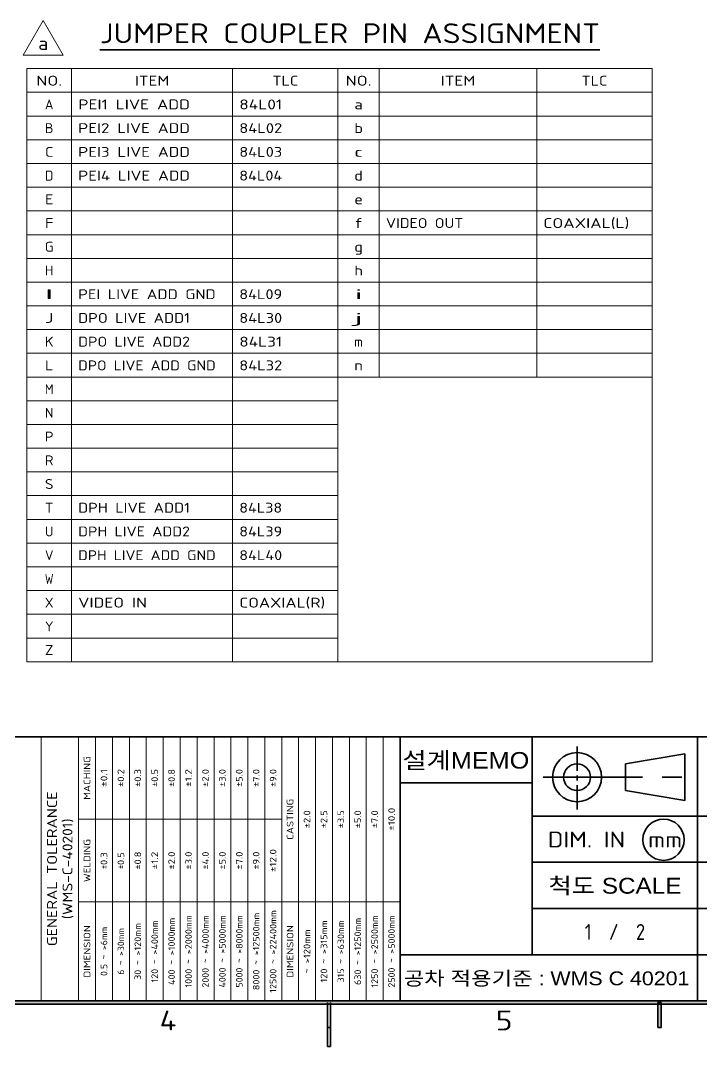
# Model space of a CAD drawing. Extents: x 23 to 417, y 3 to 294.
# Drawn here: x 173.3 to 276.4, y 3.3 to 158.7 of the extents above; entities that cross this region are included whole.
import ezdxf
from ezdxf.enums import TextEntityAlignment as Align

# ---------------------------------------------------------------- set-up
doc = ezdxf.new("R2010")
doc.units = 0
doc.linetypes.add('AXES', pattern=[24, 15, -3, 3, -3])
doc.layers.get('0').update_dxf_attribs({"lineweight": 13})
for name, color, linetype, lineweight in [('3', 7, 'Continuous', 13), ('4', 7, 'Continuous', 13), ('5', 7, 'Continuous', 13)]:
    doc.layers.add(name, color=color, linetype=linetype, lineweight=lineweight)
doc.styles.get("Standard").update_dxf_attribs({"font": 'isocp.shx'})
doc.styles.add('굴림', font='Gulim.ttf')

# ---------------------------------------------------------------- blocks, each defined once
blk = doc.blocks.new('BLOCK4331')
at = {"layer": '3', "color": 7, "lineweight": 13}
blk.add_text('5', height=3, dxfattribs=at).set_placement((245.22, 5.79), (247.76, 5.79), align=Align.FIT)
blk = doc.blocks.new('BLOCK4332')
at = {"layer": '3', "color": 7, "lineweight": 13}
blk.add_text('4', height=3, dxfattribs=at).set_placement((194.37, 5.79), (196.9, 5.79), align=Align.FIT)
blk = doc.blocks.new('BLOCK4348')
at = {"layer": '5', "color": 7, "lineweight": 13}
blk.add_text('DIM. IN  mm', height=2.4, dxfattribs=at).set_placement((253.1, 33.48), (273.44, 33.48), align=Align.FIT)
blk = doc.blocks.new('BLOCK4350')
at = {"layer": '5', "color": 7, "lineweight": 13}
blk.add_text('1  /  2', height=2.4, dxfattribs=at).set_placement((258.7, 19.48), (267.84, 19.48), align=Align.FIT)
blk = doc.blocks.new('BLOCK4405')
at = {"layer": '3', "color": 7, "lineweight": 5}
blk.add_solid([(29.76, 9.76), (30.24, 10.24), (410.24, 9.76), (409.76, 10.24)], dxfattribs=at)
blk = doc.blocks.new('BLOCK4418')
at = {"layer": '3', "color": 7, "lineweight": 5}
blk.add_solid([(269.76, 6.2), (270.24, 6.2), (269.76, 10), (270.24, 10)], dxfattribs=at)
blk = doc.blocks.new('BLOCK4501')
at = {"color": 7, "lineweight": 13}
for p, q in [((176.42, 10.24), (176.42, 50.24)), ((176.42, 50.24), (230.76, 50.24)), ((182.1, 10.24), (182.1, 50.24)), ((184.66, 10.24), (184.66, 50.24)), ((187.22, 10.24), (187.22, 50.24)), ((189.78, 10.24), (189.78, 50.24)), ((192.34, 10.24), (192.34, 50.24)), ((194.91, 10.24), (194.91, 50.24)), ((197.47, 10.24), (197.47, 50.24)), ((200.03, 10.24), (200.03, 50.24)), ((202.59, 10.24), (202.59, 50.24)), ((205.15, 10.24), (205.15, 50.24)), ((207.71, 10.24), (207.71, 50.24)), ((210.27, 10.24), (210.27, 50.24)), ((212.83, 10.24), (212.83, 50.24)), ((215.39, 10.24), (215.39, 50.24)), ((217.95, 10.24), (217.95, 50.24)), ((220.51, 10.24), (220.51, 50.24)), ((223.07, 10.24), (223.07, 50.24)), ((225.63, 10.24), (225.63, 50.24)), ((228.19, 10.24), (228.19, 50.24)), ((230.76, 10.24), (230.76, 50.24)), ((182.1, 37.74), (212.83, 37.74)), ((182.1, 25.24), (230.76, 25.24)), ((176.42, 10.24), (230.76, 10.24))]:
    blk.add_line(p, q, dxfattribs=at)
for s, height, p, p2 in [('MACHING', 1, (183.87, 40.69), (183.87, 47.29)), ('%%p0.1', 1, (186.43, 42.64), (186.43, 45.35)), ('%%p0.2', 1, (188.99, 42.64), (188.99, 45.35)), ('%%p0.3', 1, (191.55, 42.64), (191.55, 45.35)), ('%%p0.5', 1, (194.11, 42.64), (194.11, 45.35)), ('%%p0.8', 1, (196.67, 42.64), (196.67, 45.35)), ('%%p1.2', 1, (199.23, 42.64), (199.23, 45.35)), ('%%p2.0', 1, (201.79, 42.64), (201.79, 45.35)), ('%%p3.0', 1, (204.35, 42.64), (204.35, 45.35)), ('%%p5.0', 1, (206.91, 42.64), (206.91, 45.35)), ('%%p7.0', 1, (209.47, 42.64), (209.47, 45.35)), ('%%p9.0', 1, (212.03, 42.64), (212.03, 45.35)), ('GENERAL TOLERANCE', 1.5, (178.82, 18.54), (178.82, 41.95)), ('CASTING', 1, (214.6, 34.64), (214.6, 40.85)), ('%%p2.0', 1, (217.16, 36.39), (217.16, 39.1)), ('%%p2.5', 1, (219.72, 36.39), (219.72, 39.1)), ('%%p3.5', 1, (222.28, 36.39), (222.28, 39.1)), ('%%p5.0', 1, (224.84, 36.39), (224.84, 39.1)), ('%%p7.0', 1, (227.4, 36.39), (227.4, 39.1)), ('%%p10.0', 1, (229.96, 36), (229.96, 39.49)), ('(WMS-C-40201)', 1.5, (181.16, 22.62), (181.16, 37.87)), ('WELDING', 1, (183.87, 28.23), (183.87, 34.75)), ('0.3', 1, (186.43, 30.82), (186.43, 32.76)), ('0.5', 1, (188.99, 30.82), (188.99, 32.76)), ('%%p0.8', 1, (191.55, 30.14), (191.55, 32.85)), ('%%p1.2', 1, (194.11, 30.14), (194.11, 32.85)), ('%%p2.0', 1, (196.67, 30.14), (196.67, 32.85)), ('%%p3.0', 1, (199.23, 30.14), (199.23, 32.85)), ('%%p4.0', 1, (201.79, 30.14), (201.79, 32.85)), ('%%p5.0', 1, (204.35, 30.14), (204.35, 32.85)), ('%%p7.0', 1, (206.91, 30.14), (206.91, 32.85)), ('%%p9.0', 1, (209.47, 30.14), (209.47, 32.85)), ('%%p12.0', 1, (212.03, 29.75), (212.03, 33.24)), ('%%p', 1, (186.43, 30.22), (186.43, 30.82)), ('%%p', 1, (188.99, 30.22), (188.99, 30.82)), ('8000 ~ >12500mm', 1, (209.47, 11.88), (209.47, 23.61)), ('12500 ~ >22400mm', 1, (212.03, 11.49), (212.03, 23.99)), ('30 ~ >120mm', 1, (191.55, 13.43), (191.55, 22.05)), ('120 ~ >400mm', 1, (194.11, 13.04), (194.11, 22.44)), ('400 ~ >1000mm', 1, (196.67, 12.66), (196.67, 22.83)), ('1000 ~ >2000mm', 1, (199.23, 12.27), (199.23, 23.22)), ('2000 ~ >4000mm', 1, (201.79, 12.27), (201.79, 23.22)), ('4000 ~ >5000mm', 1, (204.35, 12.27), (204.35, 23.22)), ('5000 ~ >8000mm', 1, (206.91, 12.27), (206.91, 23.22)), ('120 ~ >315mm', 1, (219.72, 13.04), (219.72, 22.44)), ('315 ~ >630mm', 1, (222.28, 13.04), (222.28, 22.44)), ('630 ~ >1250mm', 1, (224.84, 12.66), (224.84, 22.83)), ('1250 ~ >2500mm', 1, (227.4, 12.27), (227.4, 23.22)), ('2500 ~ >5000mm', 1, (229.96, 12.27), (229.96, 23.22)), ('DIMENSION', 1, (183.87, 13.78), (183.87, 21.7)), ('0.5 ~ >6mm', 1, (186.43, 14.02), (186.43, 21.47)), ('6 ~ >30mm', 1, (188.99, 14.21), (188.99, 21.28)), ('DIMENSION', 1, (214.6, 13.78), (214.6, 21.7)), ('~ >120mm', 1, (217.16, 14.4), (217.16, 21.08))]:
    blk.add_text(s, height=height, rotation=90, dxfattribs=at).set_placement(p, p2, align=Align.FIT)
blk = doc.blocks.new('BLOCK4579')
at = {"color": 7, "lineweight": 35}
blk.add_line((108.69, 104.99), (260.05, 104.99), dxfattribs=at)
at = {"color": 7, "lineweight": 13}
blk.add_text('JUMPER COUPLER PIN ASSIGNMENT', height=6, dxfattribs=at).set_placement((108.69, 106.99), (260.05, 106.99), align=Align.FIT)
blk = doc.blocks.new('BLOCK4580')
at = {"color": 7, "lineweight": 13}
blk.add_lwpolyline([(85.51, 103.39), (97.59, 103.39), (91.55, 113.85)], close=True, dxfattribs=at)
blk.add_text('a', height=4, dxfattribs=at).set_placement((90, 104.94), (93.11, 104.94), align=Align.FIT)
blk = doc.blocks.new('BLOCK4581')
at = {"color": 7, "lineweight": 13}
for p, q in [((86.58, 99.3), (275.85, 99.3)), ((86.58, 99.3), (86.58, -80.28)), ((100.12, 99.3), (100.12, -80.28)), ((148.87, 99.3), (148.87, -80.28)), ((180.75, 99.3), (180.75, -80.28)), ((193.26, 99.3), (193.26, 5.92)), ((240.91, 99.3), (240.91, 5.92)), ((275.85, 99.3), (275.85, -80.28)), ((86.58, 92.11), (275.85, 92.11)), ((86.58, 84.93), (275.85, 84.93)), ((86.58, 77.75), (275.85, 77.75)), ((86.58, 70.56), (275.85, 70.56)), ((86.58, 63.38), (275.85, 63.38)), ((86.58, 56.2), (275.85, 56.2)), ((86.58, 49.01), (275.85, 49.01)), ((86.58, 41.83), (275.85, 41.83)), ((86.58, 34.65), (275.85, 34.65)), ((86.58, 27.47), (275.85, 27.47)), ((86.58, 20.28), (275.85, 20.28)), ((86.58, 13.1), (275.85, 13.1)), ((86.58, 5.92), (275.85, 5.92)), ((86.58, -1.27), (180.75, -1.27)), ((86.58, -8.45), (180.75, -8.45)), ((86.58, -15.63), (180.75, -15.63)), ((86.58, -22.82), (180.75, -22.82)), ((86.58, -30), (180.75, -30)), ((86.58, -37.18), (180.75, -37.18)), ((86.58, -44.36), (180.75, -44.36)), ((86.58, -51.55), (180.75, -51.55)), ((86.58, -58.73), (180.75, -58.73)), ((86.58, -65.91), (180.75, -65.91)), ((86.58, -73.1), (180.75, -73.1)), ((86.58, -80.28), (275.85, -80.28))]:
    blk.add_line(p, q, dxfattribs=at)
for s, p, p2 in [('NO.', (89.44, 94.13), (97.25, 94.13)), ('ITEM', (119.29, 94.13), (129.7, 94.13)), ('TLC', (160.91, 94.13), (168.71, 94.13)), ('NO.', (183.1, 94.13), (190.91, 94.13)), ('ITEM', (211.88, 94.13), (222.29, 94.13)), ('TLC', (254.48, 94.13), (262.28, 94.13)), ('A', (92.05, 86.95), (94.65, 86.95)), ('PEI1 LIVE ADD', (102.12, 86.95), (135.95, 86.95)), ('84L01', (150.87, 86.95), (163.88, 86.95)), ('a', (185.7, 86.95), (188.31, 86.95)), ('B', (92.05, 79.77), (94.65, 79.77)), ('PEI2 LIVE ADD', (102.12, 79.77), (135.95, 79.77)), ('84L02', (150.87, 79.77), (163.88, 79.77)), ('b', (185.7, 79.77), (188.31, 79.77)), ('C', (92.05, 72.58), (94.65, 72.58)), ('PEI3 LIVE ADD', (102.12, 72.58), (135.95, 72.58)), ('84L03', (150.87, 72.58), (163.88, 72.58)), ('c', (185.7, 72.58), (188.31, 72.58)), ('D', (92.05, 65.4), (94.65, 65.4)), ('PEI4 LIVE ADD', (102.12, 65.4), (135.95, 65.4)), ('84L04', (150.87, 65.4), (163.88, 65.4)), ('d', (185.7, 65.4), (188.31, 65.4)), ('E', (92.05, 58.22), (94.65, 58.22)), ('e', (185.7, 58.22), (188.31, 58.22)), ('F', (92.05, 51.03), (94.65, 51.03)), ('f', (185.7, 51.03), (188.31, 51.03)), ('VIDEO OUT', (195.26, 51.03), (218.68, 51.03)), ('COAXIAL(L)', (242.91, 51.03), (268.94, 51.03)), ('G', (92.05, 43.85), (94.65, 43.85)), ('g', (185.7, 43.85), (188.31, 43.85)), ('H', (92.05, 36.67), (94.65, 36.67)), ('h', (185.7, 36.67), (188.31, 36.67)), ('I', (92.05, 29.49), (94.65, 29.49)), ('PEI LIVE ADD GND', (102.12, 29.49), (143.75, 29.49)), ('84L09', (150.87, 29.49), (163.88, 29.49)), ('i', (185.7, 29.49), (188.31, 29.49)), ('J', (92.05, 22.3), (94.65, 22.3)), ('DPO LIVE ADD1', (102.12, 22.3), (135.95, 22.3)), ('84L30', (150.87, 22.3), (163.88, 22.3)), ('j', (185.7, 22.3), (188.31, 22.3)), ('K', (92.05, 15.12), (94.65, 15.12)), ('DPO LIVE ADD2', (102.12, 15.12), (135.95, 15.12)), ('84L31', (150.87, 15.12), (163.88, 15.12)), ('m', (185.7, 15.12), (188.31, 15.12)), ('L', (92.05, 7.94), (94.65, 7.94)), ('DPO LIVE ADD GND', (102.12, 7.94), (143.75, 7.94)), ('84L32', (150.87, 7.94), (163.88, 7.94)), ('n', (185.7, 7.94), (188.31, 7.94)), ('M', (92.05, 0.75), (94.65, 0.75)), ('N', (92.05, -6.43), (94.65, -6.43)), ('P', (92.05, -13.61), (94.65, -13.61)), ('R', (92.05, -20.8), (94.65, -20.8)), ('S', (92.05, -27.98), (94.65, -27.98)), ('T', (92.05, -35.16), (94.65, -35.16)), ('DPH LIVE ADD1', (102.12, -35.16), (135.95, -35.16)), ('84L38', (150.87, -35.16), (163.88, -35.16)), ('U', (92.05, -42.34), (94.65, -42.34)), ('DPH LIVE ADD2', (102.12, -42.34), (135.95, -42.34)), ('84L39', (150.87, -42.34), (163.88, -42.34)), ('V', (92.05, -49.53), (94.65, -49.53)), ('DPH LIVE ADD GND', (102.12, -49.53), (143.75, -49.53)), ('84L40', (150.87, -49.53), (163.88, -49.53)), ('W', (92.05, -56.71), (94.65, -56.71)), ('X', (92.05, -63.89), (94.65, -63.89)), ('VIDEO IN', (102.12, -63.89), (122.93, -63.89)), ('COAXIAL(R)', (150.87, -63.89), (176.89, -63.89)), ('Y', (92.05, -71.08), (94.65, -71.08)), ('Z', (92.05, -78.26), (94.65, -78.26))]:
    blk.add_text(s, height=3, dxfattribs=at).set_placement(p, p2, align=Align.FIT)

msp = doc.modelspace()

# ---------------------------------------------------------------- linework, layer by layer
at = {"color": 7, "lineweight": 35}
for p, q in [((30.2375, 50.2375), (409.7625, 50.2375)), ((230.7625, 10.2375), (230.7625, 50.2375)), ((250.7625, 17.2375), (250.7625, 50.2375)), ((275.7625, 10.2375), (275.7625, 50.2375)), ((230.7625, 43.2375), (250.7625, 43.2375)), ((250.7625, 38.2375), (337.7625, 38.2375)), ((250.7625, 31.2375), (337.7625, 31.2375)), ((250.7625, 24.2375), (275.7625, 24.2375)), ((275.7625, 24.2375), (315.7625, 24.2375)), ((230.7625, 17.2375), (250.7625, 17.2375)), ((315.7625, 17.2375), (250.7625, 17.2375))]:
    msp.add_line(p, q, dxfattribs=at)
msp.add_circle((270.621, 34.6469), 3.1245, dxfattribs=at)
at = {"layer": '3', "color": 7, "lineweight": 35, "ltscale": 0.22678}
for p, q in [((264.8837, 46.1398), (273.8259, 47.6642)), ((264.8837, 42.0898), (273.8259, 40.5654))]:
    msp.add_line(p, q, dxfattribs=at)
at = {"layer": '3', "color": 7, "lineweight": 35, "ltscale": 0.17747}
msp.add_line((273.8259, 40.5654), (273.8259, 47.6642), dxfattribs=at)
at = {"layer": '3', "color": 7, "lineweight": 35, "ltscale": 0.10125}
msp.add_line((264.8837, 42.0898), (264.8837, 46.1398), dxfattribs=at)
at = {"layer": '3', "color": 7, "lineweight": 35}
for p, q in [((410.2375, 9.7625), (29.7625, 9.7625)), ((30.2375, 10.2375), (409.7625, 10.2375))]:
    msp.add_line(p, q, dxfattribs=at)
at = {"layer": '3', "color": 7, "lineweight": 35, "ltscale": 0.16625}
for p, q in [((219.7625, 3.35), (219.7625, 10)), ((220.2375, 10), (220.2375, 3.35))]:
    msp.add_line(p, q, dxfattribs=at)
at = {"layer": '3', "color": 7, "lineweight": 35, "ltscale": 0.095}
for p, q in [((219.7625, 6.2), (219.7625, 10)), ((220.2375, 10), (220.2375, 6.2)), ((269.7625, 6.2), (269.7625, 10)), ((270.2375, 10), (270.2375, 6.2))]:
    msp.add_line(p, q, dxfattribs=at)
at = {"layer": '3', "color": 7, "lineweight": 35, "ltscale": 0.011875}
for p, q in [((269.7625, 10), (270.2375, 10)), ((220.2375, 6.2), (219.7625, 6.2)), ((270.2375, 6.2), (269.7625, 6.2)), ((220.2375, 3.35), (219.7625, 3.35))]:
    msp.add_line(p, q, dxfattribs=at)
at = {"layer": '3', "color": 7, "lineweight": 35}
for radius in [3.7125, 2.025]:
    msp.add_circle((257.5297, 44.1148), radius, dxfattribs=at)
at = {"layer": '4', "color": 7, "linetype": 'AXES', "lineweight": 35, "ltscale": 0.245625}
msp.add_line((257.5297, 39.2023), (257.5297, 49.0273), dxfattribs=at)
at = {"layer": '4', "color": 7, "linetype": 'AXES', "lineweight": 35}
msp.add_line((252.4126, 44.1148), (274.6366, 44.1148), dxfattribs=at)

# ---------------------------------------------------------------- block references
at = {"lineweight": 0, "xscale": 0.5, "yscale": 0.5, "zscale": 0.5}
for name in ['BLOCK4580', 'BLOCK4579', 'BLOCK4581']:
    msp.add_blockref(name, (130.9693, 101.7328), dxfattribs=at)
at = {"lineweight": 0}
msp.add_blockref('BLOCK4501', (0, 0), dxfattribs=at)
at = {"layer": '3', "lineweight": 0}
for name in ['BLOCK4405', 'BLOCK4418', 'BLOCK4332', 'BLOCK4331']:
    msp.add_blockref(name, (0, 0), dxfattribs=at)
at = {"layer": '5', "lineweight": 0}
for name in ['BLOCK4348', 'BLOCK4350']:
    msp.add_blockref(name, (0, 0), dxfattribs=at)

# ---------------------------------------------------------------- texts
at = {"layer": '5', "color": 7, "lineweight": 13, "style": '굴림'}
for s, height, width, p, p2 in [('설계MEMO', 2.5, 1.122042, (231.1031, 45.4185), (250.3018, 45.4185)), ('척도 SCALE', 2.4, 1.118644, (253.2084, 26.481), (273.3315, 26.481)), ('공차 적용기준 : WMS C 40201', 2.1, 1.084203, (231.2964, 12.6117), (274.5349, 12.6117))]:
    msp.add_text(s, height=height, dxfattribs=dict(at, width=width)).set_placement(p, p2, align=Align.FIT)

doc.saveas('drawing.dxf')
